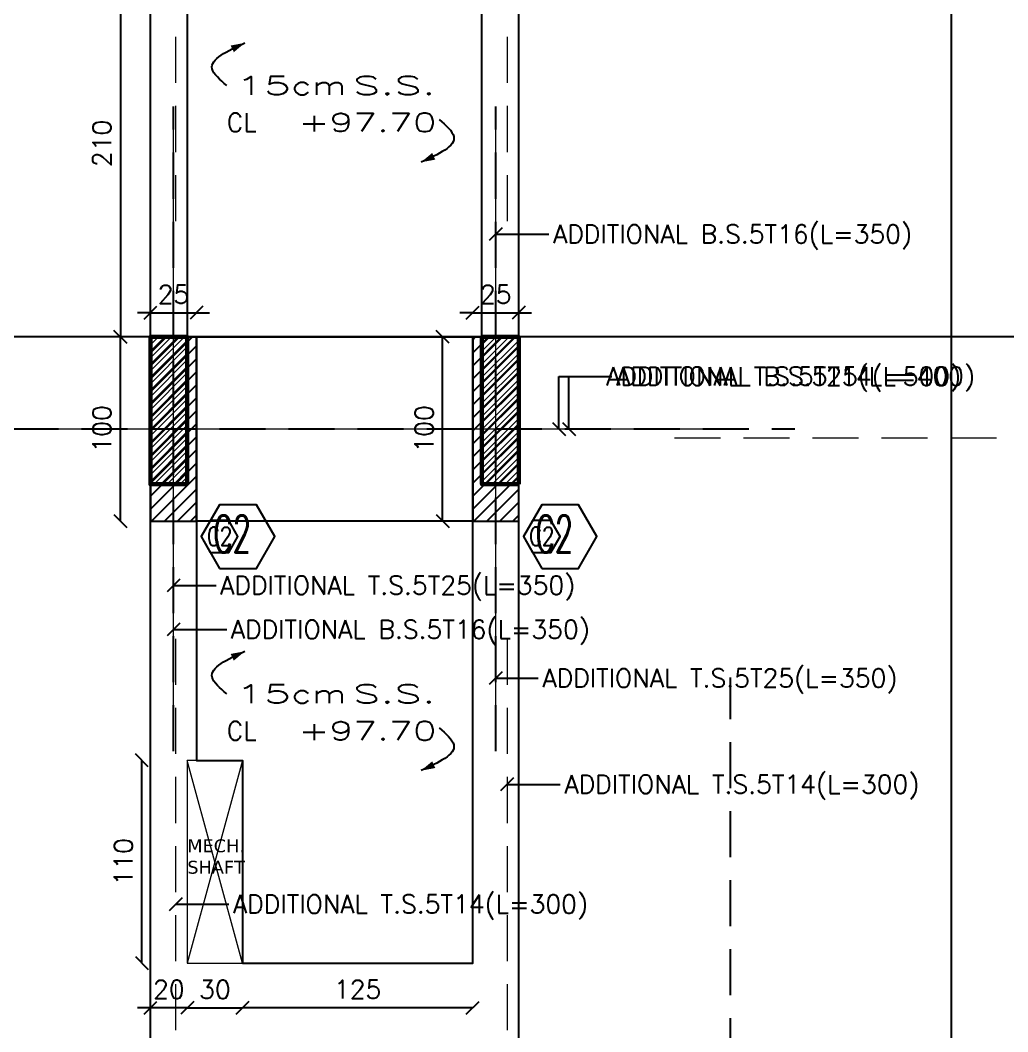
# Model space of a CAD drawing. Header units: inches. Extents: x -48 to 777, y -156 to 510.
# Drawn here: x 597.47 to 602.83, y 131.68 to 137.18 of the extents above; entities that cross this region are included whole.
import ezdxf
from ezdxf.enums import TextEntityAlignment as Align

# ---------------------------------------------------------------- set-up
doc = ezdxf.new("R2010")
doc.units = ezdxf.units.IN
doc.header["$MEASUREMENT"] = 0
doc.set_wipeout_variables(frame=1)
doc.linetypes.add('ACAD_ISO10W100', pattern=[18, 12, -3, 0, -3])
doc.linetypes.add('HIDDEN', pattern=[0.375, 0.25, -0.125])
doc.layers.get('Defpoints').update_dxf_attribs({"lineweight": 5})
for name, color, linetype, lineweight in [('A-AXIS ST', 251, 'ACAD_ISO10W100', 5), ('A-DIM', 9, 'Continuous', 5), ('A-HIDDEN', 254, 'HIDDEN', 5), ('A-LEVELS', 139, 'Continuous', 20), ('A-LIMIT LOT', 235, 'ACAD_ISO10W100', 20), ('A-PILLARS', 1, 'Continuous', 60), ('A-TEXT', 50, 'Continuous', 15), ('H-PILLARS', 61, 'Continuous', 5), ('str-col-dimension', 6, 'Continuous', 50), ('str-raft-bottom', 1, 'Continuous', 5), ('str-raft-top', 1, 'Continuous', 5), ('str-shaft', 1, 'Continuous', 5)]:
    doc.layers.add(name, color=color, linetype=linetype, lineweight=lineweight)
doc.layers.add('HH-DARK GREY', color=7, linetype='Continuous', lineweight=5, true_color=0x404040)
for name, color, linetype in [('Str-Axes', 8, 'Continuous'), ('str-col-hatch', 8, 'Continuous'), ('str-COL-TAG-100', 1, 'Continuous'), ('str-COL-TAG-50', 7, 'Continuous'), ('str-columns', 3, 'Continuous'), ('str-slab-top', 1, 'Continuous'), ('str-sunken-slabs', 5, 'Continuous'), ('str-walls', 5, 'Continuous')]:
    doc.layers.add(name, color=color, linetype=linetype)
doc.styles.add('ROMAN', font='ROMANS.SHX')
doc.styles.add('ROMAND', font='verdana.ttf')
doc.styles.add('ROMANS', font='romans__.ttf', dxfattribs={"height": 0.14})
doc.dimstyles.new('structure', dxfattribs={"dimtxt": 0.1, "dimasz": 0.07, "dimexe": 0.18, "dimexo": 1, "dimgap": 0.05, "dimtad": 1, "dimdec": 1, "dimlfac": 100, "dimrnd": 0.5, "dimdsep": 46, "dimtxsty": 'ROMAN', "dimblk1": 'OBLIQUE', "dimblk2": 'OBLIQUE', "dimsah": 1, "dimcen": 0.009, "dimse1": 1, "dimse2": 1, "dimclrd": 4, "dimclre": 9, "dimclrt": 1, "dimadec": 0, "dimazin": 0, "dimtfac": 0.066667, "dimtdec": 1, "dimtix": 1, "dimtmove": 2, "dimatfit": 3, "dimldrblk": 'OBLIQUE', "dimfxl": 0.18, "dimtolj": 1, "dimarcsym": 0})

# ---------------------------------------------------------------- blocks, each defined once
blk = doc.blocks.new('LOT 688  TOPOGRAPHIC PLAN')
at = {"layer": 'A-LEVELS', "color": 209, "linetype": 'Continuous'}
for points in [[(-315982.05416, -27920.48321), (-315980.86908, -27919.86169)], [(-315978.43799, -27919.90735), (-315978.31003, -27919.9841), (-315978.195, -27920.01549), (-315978.09345, -27919.99971), (-315978.00356, -27919.94197), (-315977.85152, -27919.7215)]]:
    blk.add_lwpolyline(points, dxfattribs=at)
at = {"linetype": 'Continuous'}
blk.add_wipeout([(-315996.80172, -27893.57917), (-315969.32038, -27896.23659), (-315969.32038, -27930.53073), (-315964.08799, -27936.87852), (-315964.6636, -27941.43051), (-315970.22923, -27937.16678), (-315985.1164, -27950.2257)], dxfattribs=at).dxf.layer = 'A-LIMIT LOT'
blk = doc.blocks.new('AXIS')
at = {"layer": 'A-AXIS ST', "ltscale": 0.1}
for p, q in [((642.66853, 296.91777), (642.66853, 336.01919)), ((644.66853, 296.91777), (644.66853, 336.01919)), ((647.01853, 296.91777), (647.01853, 336.01919)), ((657.61853, 310.66777), (627.81853, 310.66777))]:
    blk.add_line(p, q, dxfattribs=at)
blk = doc.blocks.new('tags')
at = {"layer": 'str-COL-TAG-100', "color": 2}
blk.add_lwpolyline([(0.125, -0.2616), (0.325, -0.2616), (0.425, -0.0884), (0.325, 0.0848), (0.125, 0.0848), (0.025, -0.0884)], close=True, dxfattribs=at)
at = {"layer": 'str-COL-TAG-50', "color": 2}
blk.add_lwpolyline([(0.075, -0.175), (0.175, -0.175), (0.225, -0.0884), (0.175, -0.0018), (0.075, -0.0018), (0.025, -0.0884)], close=True, dxfattribs=at)
at = {"layer": 'str-COL-TAG-100', "color": 1, "style": 'ROMANS', "width": 0.699426}
blk.add_attdef('NUMBER', text='', height=0.2, dxfattribs=at).set_placement((0.0918, -0.1741), (0.3679, -0.1741), align=Align.FIT)
at = {"layer": 'str-COL-TAG-50', "color": 1, "style": 'ROMANS', "width": 0.697102}
blk.add_attdef('NUMBER', text='', height=0.1, dxfattribs=at).set_placement((0.0562, -0.1375), (0.1938, -0.1375), align=Align.FIT)
blk = doc.blocks.new('_Oblique')
at = {"color": 0, "linetype": 'ByBlock', "lineweight": -2}
blk.add_line((-0.5, -0.5), (0.5, 0.5), dxfattribs=at)
blk = doc.blocks.new('*D1850')
at = {"layer": 'Defpoints', "color": 0, "transparency": 16777216}
for p in [(598.3768, 132.0569), (598.6768, 132.0569), (598.6768, 131.8139)]:
    blk.add_point(p, dxfattribs=at)
at = {"layer": 'str-shaft', "color": 4, "lineweight": -2, "transparency": 16777216}
blk.add_line((598.3768, 131.8139), (598.6768, 131.8139), dxfattribs=at)
at = {"layer": 'str-shaft', "color": 4, "lineweight": -2, "transparency": 16777216, "xscale": 0.07, "yscale": 0.07, "zscale": 0.07, "rotation": 180}
blk.add_blockref('_Oblique', (598.3768, 131.8139), dxfattribs=at)
at = {"layer": 'str-shaft', "color": 4, "lineweight": -2, "transparency": 16777216, "xscale": 0.07, "yscale": 0.07, "zscale": 0.07}
blk.add_blockref('_Oblique', (598.6768, 131.8139), dxfattribs=at)
at = {"layer": 'str-shaft', "color": 1, "transparency": 16777216, "insert": (598.5268, 131.9139), "char_height": 0.1, "attachment_point": 5, "style": 'ROMAN'}
blk.add_mtext('\\A1;30', dxfattribs=at)
blk = doc.blocks.new('*D1851')
at = {"layer": 'Defpoints', "color": 0, "transparency": 16777216}
for p in [(598.1298, 133.1569), (598.3768, 133.1569), (598.3768, 132.0569)]:
    blk.add_point(p, dxfattribs=at)
at = {"layer": 'str-shaft', "color": 4, "lineweight": -2, "transparency": 16777216}
blk.add_line((598.1298, 132.0569), (598.1298, 133.1569), dxfattribs=at)
at = {"layer": 'str-shaft', "color": 4, "lineweight": -2, "transparency": 16777216, "xscale": 0.07, "yscale": 0.07, "zscale": 0.07}
for p, rotation in [((598.1298, 133.1569), 90), ((598.1298, 132.0569), 270)]:
    blk.add_blockref('_Oblique', p, dxfattribs=dict(at, rotation=rotation))
at = {"layer": 'str-shaft', "color": 1, "transparency": 16777216, "insert": (598.0298, 132.6069), "char_height": 0.1, "attachment_point": 5, "rotation": 90, "style": 'ROMAN'}
blk.add_mtext('\\A1;110', dxfattribs=at)
blk = doc.blocks.new('*D1888')
at = {"layer": 'Defpoints', "color": 0, "transparency": 16777216}
for p in [(598.0131, 135.4569), (598.1768, 135.4569), (598.1768, 134.4569)]:
    blk.add_point(p, dxfattribs=at)
at = {"layer": 'str-col-dimension', "color": 4, "lineweight": -2, "transparency": 16777216}
blk.add_line((598.0131, 134.4569), (598.0131, 135.4569), dxfattribs=at)
at = {"layer": 'str-col-dimension', "color": 4, "lineweight": -2, "transparency": 16777216, "xscale": 0.07, "yscale": 0.07, "zscale": 0.07}
for p, rotation in [((598.0131, 135.4569), 90), ((598.0131, 134.4569), 270)]:
    blk.add_blockref('_Oblique', p, dxfattribs=dict(at, rotation=rotation))
at = {"layer": 'str-col-dimension', "color": 1, "transparency": 16777216, "insert": (597.9131, 134.9569), "char_height": 0.1, "attachment_point": 5, "rotation": 90, "style": 'ROMAN'}
blk.add_mtext('\\A1;100', dxfattribs=at)
blk = doc.blocks.new('*D1889')
at = {"layer": 'Defpoints', "color": 0, "transparency": 16777216}
for p in [(598.4268, 135.5877), (598.1768, 135.4569), (598.4268, 135.4569)]:
    blk.add_point(p, dxfattribs=at)
at = {"layer": 'str-col-dimension', "color": 4, "lineweight": -2, "transparency": 16777216}
for p, q in [((598.1768, 135.5877), (598.1068, 135.5877)), ((598.1768, 135.5877), (598.4268, 135.5877)), ((598.4268, 135.5877), (598.4968, 135.5877))]:
    blk.add_line(p, q, dxfattribs=at)
at = {"layer": 'str-col-dimension', "color": 4, "lineweight": -2, "transparency": 16777216, "xscale": 0.07, "yscale": 0.07, "zscale": 0.07}
blk.add_blockref('_Oblique', (598.1768, 135.5877), dxfattribs=at)
at = {"layer": 'str-col-dimension', "color": 4, "lineweight": -2, "transparency": 16777216, "xscale": 0.07, "yscale": 0.07, "zscale": 0.07, "rotation": 180}
blk.add_blockref('_Oblique', (598.4268, 135.5877), dxfattribs=at)
at = {"layer": 'str-col-dimension', "color": 1, "transparency": 16777216, "insert": (598.3018, 135.6877), "char_height": 0.1, "attachment_point": 5, "style": 'ROMAN'}
blk.add_mtext('\\A1;25', dxfattribs=at)
blk = doc.blocks.new('*D1890')
at = {"layer": 'Defpoints', "color": 0, "transparency": 16777216}
for p in [(599.7631, 135.4569), (599.9268, 135.4569), (599.9268, 134.4569)]:
    blk.add_point(p, dxfattribs=at)
at = {"layer": 'str-col-dimension', "color": 4, "lineweight": -2, "transparency": 16777216}
blk.add_line((599.7631, 134.4569), (599.7631, 135.4569), dxfattribs=at)
at = {"layer": 'str-col-dimension', "color": 4, "lineweight": -2, "transparency": 16777216, "xscale": 0.07, "yscale": 0.07, "zscale": 0.07}
for p, rotation in [((599.7631, 135.4569), 90), ((599.7631, 134.4569), 270)]:
    blk.add_blockref('_Oblique', p, dxfattribs=dict(at, rotation=rotation))
at = {"layer": 'str-col-dimension', "color": 1, "transparency": 16777216, "insert": (599.6631, 134.9569), "char_height": 0.1, "attachment_point": 5, "rotation": 90, "style": 'ROMAN'}
blk.add_mtext('\\A1;100', dxfattribs=at)
blk = doc.blocks.new('*D1891')
at = {"layer": 'Defpoints', "color": 0, "transparency": 16777216}
for p in [(600.1768, 135.5877), (599.9268, 135.4569), (600.1768, 135.4569)]:
    blk.add_point(p, dxfattribs=at)
at = {"layer": 'str-col-dimension', "color": 4, "lineweight": -2, "transparency": 16777216}
for p, q in [((599.9268, 135.5877), (599.8568, 135.5877)), ((599.9268, 135.5877), (600.1768, 135.5877)), ((600.1768, 135.5877), (600.2468, 135.5877))]:
    blk.add_line(p, q, dxfattribs=at)
at = {"layer": 'str-col-dimension', "color": 4, "lineweight": -2, "transparency": 16777216, "xscale": 0.07, "yscale": 0.07, "zscale": 0.07}
blk.add_blockref('_Oblique', (599.9268, 135.5877), dxfattribs=at)
at = {"layer": 'str-col-dimension', "color": 4, "lineweight": -2, "transparency": 16777216, "xscale": 0.07, "yscale": 0.07, "zscale": 0.07, "rotation": 180}
blk.add_blockref('_Oblique', (600.1768, 135.5877), dxfattribs=at)
at = {"layer": 'str-col-dimension', "color": 1, "transparency": 16777216, "insert": (600.0518, 135.6877), "char_height": 0.1, "attachment_point": 5, "style": 'ROMAN'}
blk.add_mtext('\\A1;25', dxfattribs=at)
blk = doc.blocks.new('DALLE-P')
at = {"color": 5}
for points in [[(-4.659, 3.291, 0, 0.4, 0), (-5.346, 2.966, 0.4, 0.4, 0)], [(4.908, -3.191, 0, 0.4, 0), (5.596, -2.866, 0.4, 0.4, 0)]]:
    blk.add_lwpolyline(points, format="xyseb", dxfattribs=at)
for points in [[(-5.647, 0.973), (-6.437, 1.884), (-4.659, 3.291)], [(5.896, -0.873), (6.687, -1.785), (4.908, -3.191)]]:
    blk.add_spline(points, degree=3, dxfattribs=at)
at = {"color": 1, "style": 'ROMANS', "width": 1.302339}
blk.add_text('cm', height=1, dxfattribs=at).set_placement((-2.147, 0.473), (0.853, 0.473), align=Align.FIT)
at = {"color": 1, "style": 'ROMANS'}
blk.add_text('CL', height=1, dxfattribs=at).set_placement((-5.647, -1.527))
for tag, width, p, p2 in [('SLABTHICKNESS', 1.557299, (-5.147, 0.473), (-2.147, 0.473)), ('SLABTYPE', 1.86013, (1.204, 0.473), (5.704, 0.473)), ('CONCRETELEVEL', 1.620528, (-1.746, -1.527), (5.754, -1.527))]:
    blk.add_attdef(tag, text='', height=1, dxfattribs=dict(at, width=width)).set_placement(p, p2, align=Align.FIT)
blk = doc.blocks.new('*D1953')
at = {"layer": 'Defpoints', "color": 0, "transparency": 16777216}
for p in [(598.6768, 132.0569), (599.9268, 132.0569), (598.6768, 131.8139)]:
    blk.add_point(p, dxfattribs=at)
at = {"layer": 'str-sunken-slabs', "color": 4, "lineweight": -2, "transparency": 16777216}
blk.add_line((599.9268, 131.8139), (598.6768, 131.8139), dxfattribs=at)
at = {"layer": 'str-sunken-slabs', "color": 4, "lineweight": -2, "transparency": 16777216, "xscale": 0.07, "yscale": 0.07, "zscale": 0.07}
for p, rotation in [((598.6768, 131.8139), 180.0000040859132), ((599.9268, 131.8139), 4.085913127838126e-06)]:
    blk.add_blockref('_Oblique', p, dxfattribs=dict(at, rotation=rotation))
at = {"layer": 'str-sunken-slabs', "color": 1, "transparency": 16777216, "insert": (599.3018, 131.9139), "char_height": 0.1, "attachment_point": 5, "rotation": 0, "style": 'ROMAN'}
blk.add_mtext('\\A1;125', dxfattribs=at)
blk = doc.blocks.new('*D1928')
at = {"layer": 'Defpoints', "color": 0, "transparency": 16777216}
for p in [(598.1298, 137.5569), (598.0131, 135.4569), (598.1298, 135.4569)]:
    blk.add_point(p, dxfattribs=at)
at = {"layer": 'str-shaft', "color": 4, "lineweight": -2, "transparency": 16777216}
blk.add_line((598.0131, 137.5569), (598.0131, 135.4569), dxfattribs=at)
at = {"layer": 'str-shaft', "color": 4, "lineweight": -2, "transparency": 16777216, "xscale": 0.07, "yscale": 0.07, "zscale": 0.07}
for p, rotation in [((598.0131, 137.5569), 90), ((598.0131, 135.4569), 270)]:
    blk.add_blockref('_Oblique', p, dxfattribs=dict(at, rotation=rotation))
at = {"layer": 'str-shaft', "color": 1, "transparency": 16777216, "insert": (597.9131, 136.5069), "char_height": 0.1, "attachment_point": 5, "rotation": 90, "style": 'ROMAN'}
blk.add_mtext('\\A1;210', dxfattribs=at)
blk = doc.blocks.new('*D1929')
at = {"layer": 'Defpoints', "color": 0, "transparency": 16777216}
for p in [(598.1768, 131.8139), (598.1768, 131.8139), (598.3768, 131.8139)]:
    blk.add_point(p, dxfattribs=at)
at = {"layer": 'str-shaft', "color": 4, "lineweight": -2, "transparency": 16777216}
for p, q in [((598.1768, 131.8139), (598.1068, 131.8139)), ((598.3768, 131.8139), (598.1768, 131.8139)), ((598.3768, 131.8139), (598.4468, 131.8139))]:
    blk.add_line(p, q, dxfattribs=at)
at = {"layer": 'str-shaft', "color": 4, "lineweight": -2, "transparency": 16777216, "xscale": 0.07, "yscale": 0.07, "zscale": 0.07}
blk.add_blockref('_Oblique', (598.1768, 131.8139), dxfattribs=at)
at = {"layer": 'str-shaft', "color": 4, "lineweight": -2, "transparency": 16777216, "xscale": 0.07, "yscale": 0.07, "zscale": 0.07, "rotation": 180}
blk.add_blockref('_Oblique', (598.3768, 131.8139), dxfattribs=at)
at = {"layer": 'str-shaft', "color": 1, "transparency": 16777216, "insert": (598.2768, 131.9139), "char_height": 0.1, "attachment_point": 5, "style": 'ROMAN'}
blk.add_mtext('\\A1;20', dxfattribs=at)

msp = doc.modelspace()

# ---------------------------------------------------------------- block references
at = {"layer": 'A-TEXT'}
msp.add_blockref('LOT 688  TOPOGRAPHIC PLAN', (316579.44716, 28057.10823), dxfattribs=at)

# ---------------------------------------------------------------- next in the draw order: hatches: boundary and pattern name
at = {"layer": 'H-PILLARS'}
h = msp.add_hatch(dxfattribs=at)
h.set_pattern_fill('ANSI31', color=256, scale=0.2, angle=90)
h.set_pattern_definition([(135, (-143.491753, -175.210882), (-0.0176776695, -0.0176776695), [])])
edge = h.paths.add_edge_path()
edge.add_line((600.92678, 129.60688), (600.92678, 129.15688))
edge.add_arc((604.37678, 129.15688), 3.45, 180, 270)
edge.add_line((604.37678, 125.70688), (610.77962, 125.70688))
edge.add_line((610.77962, 125.70688), (610.07678, 126.55955))
edge.add_line((610.07678, 126.55955), (610.07678, 160.87647))
edge.add_line((610.07678, 160.87647), (609.87678, 160.89581))
edge.add_line((609.87678, 160.89581), (609.87678, 126.48774))
edge.add_line((609.87678, 126.48774), (610.35557, 125.90688))
edge.add_line((610.35557, 125.90688), (604.37678, 125.90688))
edge.add_arc((604.37678, 129.15688), 3.25, 180, 270, ccw=False)
edge.add_line((601.12678, 129.15688), (601.12678, 129.60688))
edge.add_line((601.12678, 129.60688), (600.92678, 129.60688))
at = {"layer": 'H-PILLARS', "linetype": 'Continuous'}
h = msp.add_hatch(dxfattribs=at)
h.set_pattern_fill('ANSI31', color=256, scale=0.2)
h.set_pattern_definition([(45, (52.758247, -178.00263), (-0.0176776695, 0.0176776695), [])])
h.paths.add_polyline_path([(598.37678, 134.65688), (598.17678, 134.65688), (598.17678, 135.45688), (598.37678, 135.45688)])
h = msp.add_hatch(dxfattribs=at)
h.set_pattern_fill('ANSI31', color=256, scale=0.2)
h.set_pattern_definition([(45, (54.558247, -178.00263), (-0.0176776695, 0.0176776695), [])])
h.paths.add_polyline_path([(600.17678, 134.65688), (599.97678, 134.65688), (599.97678, 135.45688), (600.17678, 135.45688)])
at = {"layer": 'HH-DARK GREY'}
h = msp.add_hatch(dxfattribs=at)
h.set_pattern_fill('EARTH', color=256, scale=2)
h.set_pattern_definition([(0, (-242.49175, -174.7109), (0.5, 0.5), [0.5, -0.5]), (0, (-242.49175, -174.5234), (0.5, 0.5), [0.5, -0.5]), (0, (-242.49175, -174.3359), (0.5, 0.5), [0.5, -0.5]), (90, (-242.42925, -174.2734), (-0.5, 0.5), [0.5, -0.5]), (90, (-242.24175, -174.2734), (-0.5, 0.5), [0.5, -0.5]), (90, (-242.05425, -174.2734), (-0.5, 0.5), [0.5, -0.5])])
edge = h.paths.add_edge_path()
edge.add_line((589.47678, 155.05845), (589.47678, 148.30845))
edge.add_line((589.47678, 148.30845), (589.97678, 148.30845))
edge.add_line((589.97678, 148.30845), (589.97678, 143.05688))
edge.add_line((589.97678, 143.05688), (592.77678, 143.05688))
edge.add_line((592.77678, 143.05688), (592.77678, 129.60688))
edge.add_line((592.77678, 129.60688), (597.22678, 129.60688))
edge.add_line((597.22678, 129.60688), (597.22678, 125.90688))
edge.add_line((597.22678, 125.90688), (590.66159, 125.90688))
edge.add_line((590.66159, 125.90688), (582.9059, 163.50387))
edge.add_line((582.9059, 163.50387), (609.87678, 160.89581))
edge.add_line((609.87678, 160.89581), (609.87678, 126.48774))
edge.add_line((609.87678, 126.48774), (610.35557, 125.90688))
edge.add_line((610.35557, 125.90688), (604.37678, 125.90688))
edge.add_arc((604.37678, 129.15688), 3.25, 180, 270, ccw=False)
edge.add_line((601.12678, 129.15688), (601.12678, 129.60688))
edge.add_line((601.12678, 129.60688), (605.57678, 129.60688))
edge.add_line((605.57678, 129.60688), (605.57678, 143.05688))
edge.add_line((605.57678, 143.05688), (607.12678, 143.05688))
edge.add_line((607.12678, 143.05688), (607.12678, 147.60861))
edge.add_line((607.12678, 147.60861), (605.42678, 147.60861))
edge.add_line((605.42678, 147.60861), (605.4268, 154.90849))
edge.add_line((605.4268, 154.90849), (603.57164, 154.90845))
edge.add_line((603.57164, 154.90845), (603.57158, 155.05832))
edge.add_line((603.57158, 155.05832), (589.47678, 155.05853))
edge.add_line((589.47678, 155.05853), (589.47678, 154.98002))
edge.add_line((589.47678, 154.98002), (589.47678, 155.05845))
at = {"layer": 'str-col-hatch'}
h = msp.add_hatch(dxfattribs=at)
h.set_pattern_fill('ANSI31', color=256, scale=0.4)
h.set_pattern_definition([(45, (-98.00302, 83.647635), (-0.035355339, 0.035355339), [])])
h.paths.add_polyline_path([(598.17678, 135.45688), (598.17678, 134.45688), (598.42678, 134.45688), (598.42678, 135.45688)])
h = msp.add_hatch(dxfattribs=at)
h.set_pattern_fill('ANSI31', color=256, scale=0.4)
h.set_pattern_definition([(45, (-96.25302, 83.647635), (-0.035355339, 0.035355339), [])])
h.paths.add_polyline_path([(599.92678, 135.45688), (599.92678, 134.45688), (600.17678, 134.45688), (600.17678, 135.45688)])
at = {"layer": 'str-walls'}
h = msp.add_hatch(dxfattribs=at)
h.set_pattern_fill('ANSI31', color=8, scale=0.4)
h.set_pattern_definition([(45, (4e-09, -99), (-0.035355339, 0.035355339), [])])
edge = h.paths.add_edge_path()
edge.add_line((600.92678, 129.60688), (600.92678, 129.15688))
edge.add_arc((604.37678, 129.15688), 3.45, 180, 270)
edge.add_line((604.37678, 125.70688), (610.77962, 125.70688))
edge.add_line((610.77962, 125.70688), (610.07678, 126.55955))
edge.add_line((610.07678, 126.55955), (610.07678, 160.87647))
edge.add_line((610.07678, 160.87647), (609.87678, 160.89581))
edge.add_line((609.87678, 160.89581), (609.87678, 126.48774))
edge.add_line((609.87678, 126.48774), (610.35557, 125.90688))
edge.add_line((610.35557, 125.90688), (604.37678, 125.90688))
edge.add_arc((604.37678, 129.15688), 3.25, 180, 270, ccw=False)
edge.add_line((601.12678, 129.15688), (601.12678, 129.60688))
edge.add_line((601.12678, 129.60688), (600.92678, 129.60688))

# ---------------------------------------------------------------- next in the draw order: linework, layer by layer
at = {"layer": 'A-HIDDEN', "linetype": 'HIDDEN', "ltscale": 0.3}
msp.add_lwpolyline([(598.37678, 132.05688), (598.67678, 132.05688), (598.67678, 133.15688), (598.37678, 133.15688)], close=True, dxfattribs=at)
at = {"layer": 'A-PILLARS'}
for points in [[(598.37678, 134.65688), (598.17678, 134.65688), (598.17678, 135.45688), (598.37678, 135.45688)], [(600.17678, 134.65688), (599.97678, 134.65688), (599.97678, 135.45688), (600.17678, 135.45688)]]:
    msp.add_lwpolyline(points, close=True, dxfattribs=at)
at = {"layer": 'Str-Axes', "ltscale": 0.1}
for p, q in [((598.17678, 122.25688), (598.17678, 161.35831)), ((600.17678, 122.25688), (600.17678, 161.35831)), ((602.52678, 122.25688), (602.52678, 161.35831)), ((611.62657, 135.45688), (583.32678, 135.45688))]:
    msp.add_line(p, q, dxfattribs=at)
at = {"layer": 'str-columns'}
for points in [[(598.17678, 134.45688), (598.42678, 134.45688), (598.42678, 135.45688), (598.17678, 135.45688)], [(599.92678, 134.45688), (600.17678, 134.45688), (600.17678, 135.45688), (599.92678, 135.45688)]]:
    msp.add_lwpolyline(points, close=True, dxfattribs=at)
at = {"layer": 'str-raft-bottom'}
for p, q in [((598.30178, 133.20688), (598.30178, 136.70688)), ((600.05178, 133.20688), (600.05178, 136.70688)), ((597.17678, 134.95688), (601.17678, 134.95688))]:
    msp.add_line(p, q, dxfattribs=at)
at = {"layer": 'str-raft-top', "linetype": 'HIDDEN'}
for p, q in [((598.31316, 138.96037), (598.31316, 135.96037)), ((600.11316, 138.96037), (600.11316, 135.96037)), ((601.02219, 134.90823), (604.02219, 134.90823)), ((598.31316, 133.81702), (598.31316, 130.81702)), ((600.11316, 133.81702), (600.11316, 130.81702))]:
    msp.add_line(p, q, dxfattribs=at)
at = {"layer": 'str-shaft'}
for p, q in [((598.42678, 135.45688), (599.92678, 135.45688)), ((598.67678, 133.15688), (598.37678, 132.05688)), ((598.67678, 132.05688), (598.37678, 133.15688))]:
    msp.add_line(p, q, dxfattribs=at)
msp.add_lwpolyline([(598.67678, 133.15688), (598.37678, 133.15688), (598.37678, 132.05688), (598.67678, 132.05688)], close=True, dxfattribs=at)
at = {"layer": 'str-slab-top', "linetype": 'HIDDEN'}
for p, q in [((598.30178, 133.20688), (598.30178, 136.70688)), ((600.05178, 133.20688), (600.05178, 136.70688)), ((596.67678, 134.95688), (601.67678, 134.95688))]:
    msp.add_line(p, q, dxfattribs=at)
msp.add_lwpolyline([(601.17678, 127.75688), (601.32678, 127.75688), (601.32678, 133.60688)], dxfattribs=at)
at = {"layer": 'str-sunken-slabs'}
for p, q in [((598.42678, 135.45688), (599.92678, 135.45688)), ((599.92678, 134.45688), (598.42678, 134.45688))]:
    msp.add_line(p, q, dxfattribs=at)
msp.add_lwpolyline([(595.87678, 141.15688), (598.37678, 141.15688), (598.37678, 140.85688), (598.37678, 139.85688), (598.37678, 138.65688), (598.67678, 138.65688), (598.67678, 137.55688), (598.37678, 137.55688), (598.37678, 135.45688), (598.42678, 135.45688), (598.42678, 134.45688), (598.42678, 133.15688), (598.67678, 133.15688), (598.67678, 132.05688), (599.92678, 132.05688), (599.92678, 134.45688), (599.92678, 135.45688), (599.97678, 135.45688), (599.97678, 139.85688), (599.97678, 140.85688), (600.07678, 140.85688), (600.07678, 142.45688), (602.37678, 142.45688), (602.37678, 143.15688)], dxfattribs=at)

# ---------------------------------------------------------------- next in the draw order: block references
at = {"layer": 'A-DIM'}
msp.add_blockref('AXIS', (-44.49175, -175.21088), dxfattribs=at)
at = {"layer": 'str-columns'}
ref = msp.add_blockref('tags', (598.42678, 134.46073), dxfattribs=at)
ref.add_attrib('NUMBER', 'C2', dxfattribs={"layer": 'str-COL-TAG-50', "color": 1, "height": 0.1, "style": 'ROMANS', "width": 0.63631}).set_placement((598.48297, 134.32323), (598.62056, 134.32323), align=Align.FIT)
ref.add_attrib('NUMBER', 'C2', dxfattribs={"layer": 'str-COL-TAG-100', "color": 1, "height": 0.2, "style": 'ROMAN', "width": 0.564429}).set_placement((598.51862, 134.28667), (598.72289, 134.28667), align=Align.FIT)
ref = msp.add_blockref('tags', (600.17678, 134.46073), dxfattribs=at)
ref.add_attrib('NUMBER', 'C2', dxfattribs={"layer": 'str-COL-TAG-50', "color": 1, "height": 0.1, "style": 'ROMANS', "width": 0.63631}).set_placement((600.23297, 134.32323), (600.37056, 134.32323), align=Align.FIT)
ref.add_attrib('NUMBER', 'C2', dxfattribs={"layer": 'str-COL-TAG-100', "color": 1, "height": 0.2, "style": 'ROMAN', "width": 0.564429}).set_placement((600.26862, 134.28667), (600.47289, 134.28667), align=Align.FIT)
at = {"layer": 'str-sunken-slabs'}
ref = msp.add_blockref('DALLE-P', (599.15547, 136.72385), dxfattribs=dict(at, xscale=0.09999999999990905, yscale=0.09999999999990905, zscale=0.09999999999990905))
ref.add_attrib('CONCRETELEVEL', '+97.70', dxfattribs={"layer": '0', "color": 1, "height": 0.1, "style": 'ROMANS', "width": 1.341363}).set_placement((598.98087, 136.57111), (599.73087, 136.57111), align=Align.FIT)
ref.add_attrib('SLABTHICKNESS', '15', dxfattribs={"layer": '0', "color": 1, "height": 0.1, "style": 'ROMANS', "width": 1.557299}).set_placement((598.64079, 136.77111), (598.94079, 136.77111), align=Align.FIT)
ref.add_attrib('SLABTYPE', 'S.S.', dxfattribs={"layer": '0', "color": 1, "height": 0.1, "style": 'ROMANS', "width": 1.545352}).set_placement((599.27588, 136.77111), (599.72588, 136.77111), align=Align.FIT)
ref = msp.add_blockref('DALLE-P', (599.15547, 133.42048), dxfattribs=dict(at, xscale=0.09999999999990905, yscale=0.09999999999990905, zscale=0.09999999999990905))
ref.add_attrib('CONCRETELEVEL', '+97.70', dxfattribs={"layer": '0', "color": 1, "height": 0.1, "style": 'ROMANS', "width": 1.341363}).set_placement((598.98087, 133.26774), (599.73087, 133.26774), align=Align.FIT)
ref.add_attrib('SLABTHICKNESS', '15', dxfattribs={"layer": '0', "color": 1, "height": 0.1, "style": 'ROMANS', "width": 1.557299}).set_placement((598.64079, 133.46774), (598.94079, 133.46774), align=Align.FIT)
ref.add_attrib('SLABTYPE', 'S.S.', dxfattribs={"layer": '0', "color": 1, "height": 0.1, "style": 'ROMANS', "width": 1.545352}).set_placement((599.27588, 133.46774), (599.72588, 133.46774), align=Align.FIT)

# ---------------------------------------------------------------- next in the draw order: texts
at = {"layer": 'A-TEXT', "insert": (598.37678, 132.72861), "char_height": 0.07, "width": 0.6766314, "attachment_point": 1, "style": 'ROMAND'}
msp.add_mtext('MECH.\\PSHAFT', dxfattribs=at)
at = {"layer": 'str-raft-bottom', "style": 'ROMAN'}
for s, p in [('ADDITIONAL B.S.5T16(L=350)', (600.36301, 135.965)), ('ADDITIONAL B.S.5T14(L=400)', (600.70467, 135.19268)), ('ADDITIONAL B.S.5T16(L=350)', (598.61301, 133.81862))]:
    msp.add_text(s, height=0.1, dxfattribs=at).set_placement(p)
at = {"layer": 'str-raft-top', "style": 'ROMAN'}
for p in [(600.42439, 132.97771), (598.62439, 132.32699)]:
    msp.add_text('ADDITIONAL T.S.5T14(L=300)', height=0.1, dxfattribs=at).set_placement(p)
at = {"layer": 'str-slab-top', "style": 'ROMAN'}
for s, p in [('ADDITIONAL T.S.5T25(L=500)', (600.65078, 135.19268)), ('ADDITIONAL T.S.5T25(L=350)', (598.55516, 134.05774)), ('ADDITIONAL T.S.5T25(L=350)', (600.30516, 133.55437))]:
    msp.add_text(s, height=0.1, dxfattribs=at).set_placement(p)

# ---------------------------------------------------------------- next in the draw order: dimensions: what is measured, and where the dimension line sits
at = {"layer": 'str-col-dimension'}
for p1, p2, distance, picture, middle in [((598.17678, 135.45688), (598.42678, 135.45688), 0.13078, '*D1889', (598.30178, 135.68766)), ((599.92678, 135.45688), (600.17678, 135.45688), 0.13078, '*D1891', (600.05178, 135.68766)), ((598.17678, 134.45688), (598.17678, 135.45688), 0.16372, '*D1888', (597.91305, 134.95688)), ((599.92678, 134.45688), (599.92678, 135.45688), 0.16372, '*D1890', (599.66305, 134.95688))]:
    dim = msp.add_aligned_dim(p1=p1, p2=p2, distance=distance, dimstyle='structure', dxfattribs=at)
    dim.commit()
    dim.dimension.update_dxf_attribs({"geometry": picture, "text_midpoint": middle})
at = {"layer": 'str-shaft'}
for p1, p2, distance, picture, middle in [((598.12975, 137.55688), (598.12975, 135.45688), -0.1167, '*D1928', (597.91305, 136.50688)), ((598.37678, 132.05688), (598.37678, 133.15688), 0.24703, '*D1851', (598.02975, 132.60688)), ((598.37678, 132.05688), (598.67678, 132.05688), -0.24295, '*D1850', (598.52678, 131.91394)), ((598.37678, 131.81394), (598.17678, 131.81394), 0, '*D1929', (598.27678, 131.91394))]:
    dim = msp.add_aligned_dim(p1=p1, p2=p2, distance=distance, dimstyle='structure', override={"dimfxl": 0.04}, dxfattribs=at)
    dim.commit()
    dim.dimension.update_dxf_attribs({"geometry": picture, "text_midpoint": middle})
at = {"layer": 'str-sunken-slabs'}
dim = msp.add_aligned_dim(p1=(599.92678, 132.05688), p2=(598.67678, 132.05688), distance=0.24295, dimstyle='structure', override={"dimfxl": 0.04}, dxfattribs=at)
dim.commit()
dim.dimension.update_dxf_attribs({"geometry": '*D1953', "text_midpoint": (599.30178, 131.91394)})

# ---------------------------------------------------------------- next in the draw order: leaders
at = {"layer": 'str-raft-bottom'}
for points, override in [([(600.05178, 136.01413), (600.34055, 136.01413)], {"dimgap": 0.05, "dimtad": 0}), ([(600.44928, 134.95688), (600.44928, 135.24181), (600.68221, 135.24181)], {"dimgap": 0.05, "dimtad": 0, "dimfxl": 0.04, "dimfxlon": 1}), ([(598.30178, 133.86774), (598.59055, 133.86774)], {"dimgap": 0.05, "dimtad": 0})]:
    msp.add_leader(points, dimstyle='structure', override=override, dxfattribs=at)
at = {"layer": 'str-raft-top'}
for points in [[(600.11316, 133.02684), (600.40194, 133.02684)], [(598.31316, 132.37612), (598.60194, 132.37612)]]:
    msp.add_leader(points, dimstyle='structure', override={"dimgap": 0.05, "dimtad": 0}, dxfattribs=at)
at = {"layer": 'str-slab-top'}
for points, override in [([(600.3954, 134.95688), (600.3954, 135.24181), (600.62833, 135.24181)], {"dimgap": 0.05, "dimtad": 0, "dimfxl": 0.04, "dimfxlon": 1}), ([(598.30178, 134.10687), (598.53271, 134.10687)], {"dimgap": 0.05, "dimtad": 0}), ([(600.05178, 133.6035), (600.28271, 133.6035)], {"dimgap": 0.05, "dimtad": 0})]:
    msp.add_leader(points, dimstyle='structure', override=override, dxfattribs=at)

doc.saveas('drawing.dxf')
